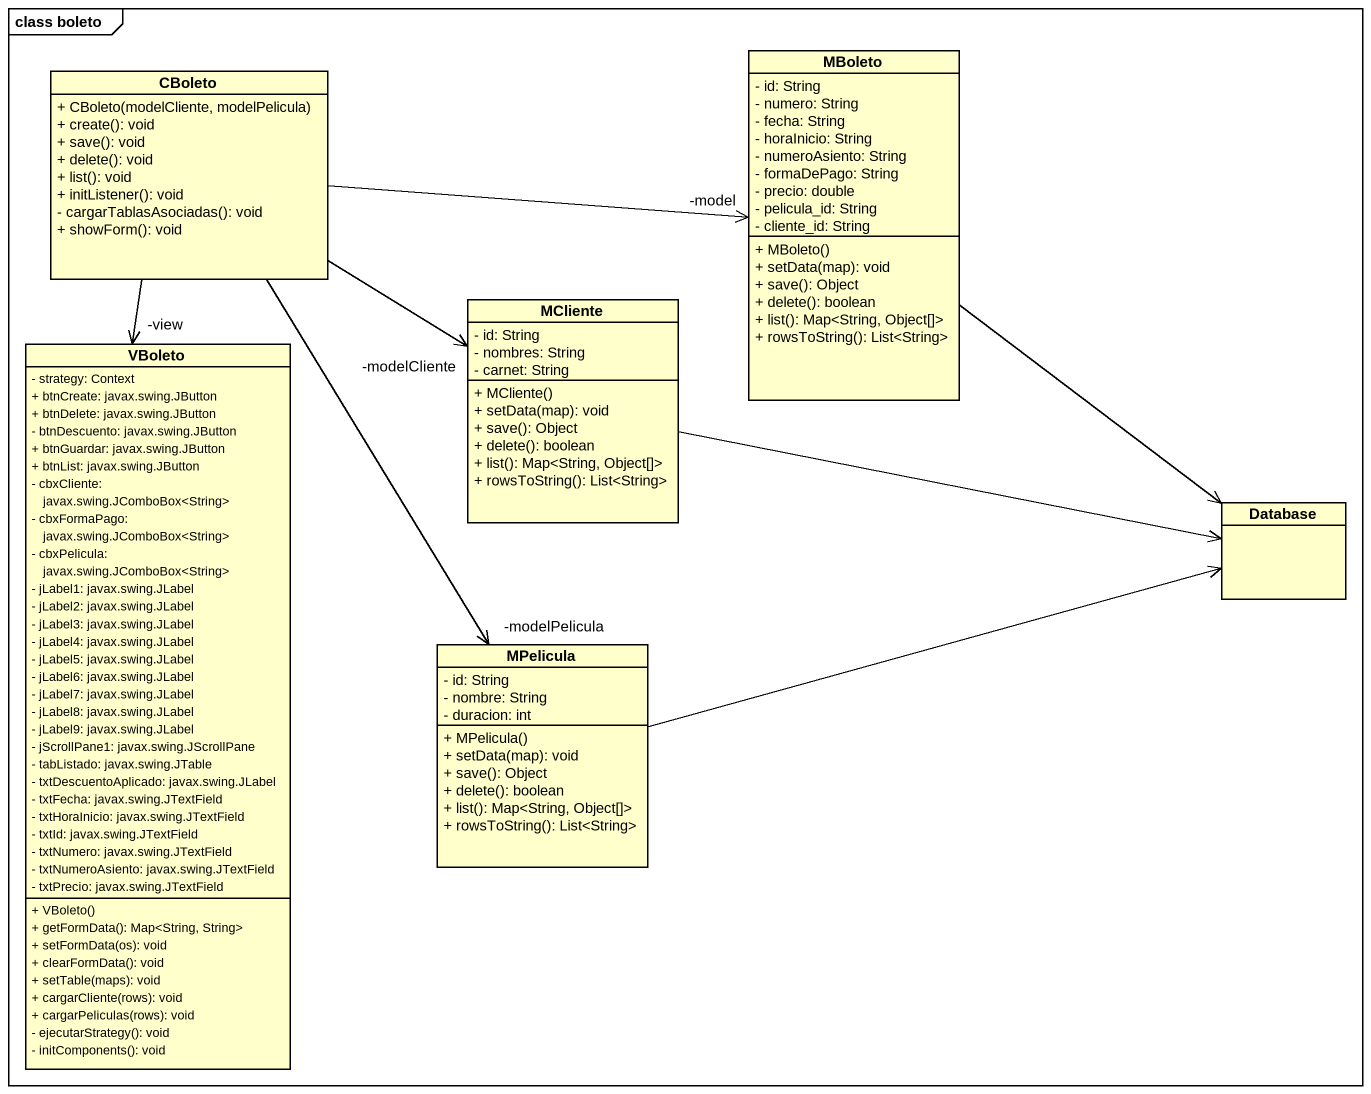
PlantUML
@startuml
mainframe class boleto
hide circle
hide empty members
skinparam classAttributeIconSize 0
class CBoleto {
  + CBoleto(modelCliente, modelPelicula)
  + create(): void
  + save(): void
  + delete(): void
  + list(): void
  + initListener(): void
  - cargarTablasAsociadas(): void
  + showForm(): void
}
class MBoleto {
  - id: String
  - numero: String
  - fecha: String
  - horaInicio: String
  - numeroAsiento: String
  - formaDePago: String
  - precio: double
  - pelicula_id: String
  - cliente_id: String
  + MBoleto()
  + setData(map): void
  + save(): Object
  + delete(): boolean
  + list(): Map<String, Object[]>
  + rowsToString(): List<String>
}
class MCliente {
  - id: String
  - nombres: String
  - carnet: String
  + MCliente()
  + setData(map): void
  + save(): Object
  + delete(): boolean
  + list(): Map<String, Object[]>
  + rowsToString(): List<String>
}
class VBoleto {
  - strategy: Context
  + btnCreate: javax.swing.JButton
  + btnDelete: javax.swing.JButton
  - btnDescuento: javax.swing.JButton
  + btnGuardar: javax.swing.JButton
  + btnList: javax.swing.JButton
  - cbxCliente: javax.swing.JComboBox<String>
  - cbxFormaPago: javax.swing.JComboBox<String>
  - cbxPelicula: javax.swing.JComboBox<String>
  - jLabel1: javax.swing.JLabel
  - jLabel2: javax.swing.JLabel
  - jLabel3: javax.swing.JLabel
  - jLabel4: javax.swing.JLabel
  - jLabel5: javax.swing.JLabel
  - jLabel6: javax.swing.JLabel
  - jLabel7: javax.swing.JLabel
  - jLabel8: javax.swing.JLabel
  - jLabel9: javax.swing.JLabel
  - jScrollPane1: javax.swing.JScrollPane
  - tabListado: javax.swing.JTable
  - txtDescuentoAplicado: javax.swing.JLabel
  - txtFecha: javax.swing.JTextField
  - txtHoraInicio: javax.swing.JTextField
  - txtId: javax.swing.JTextField
  - txtNumero: javax.swing.JTextField
  - txtNumeroAsiento: javax.swing.JTextField
  - txtPrecio: javax.swing.JTextField
  + VBoleto()
  + getFormData(): Map<String, String>
  + setFormData(os): void
  + clearFormData(): void
  + setTable(maps): void
  + cargarCliente(rows): void
  + cargarPeliculas(rows): void
  - ejecutarStrategy(): void
  - initComponents(): void
}
class "Database" as Database_
class MPelicula {
  - id: String
  - nombre: String
  - duracion: int
  + MPelicula()
  + setData(map): void
  + save(): Object
  + delete(): boolean
  + list(): Map<String, Object[]>
  + rowsToString(): List<String>
}
CBoleto -right-> "-model" MBoleto
CBoleto --> "-modelCliente" MCliente
CBoleto --> "-view" VBoleto
CBoleto --> "-modelPelicula" MPelicula
MBoleto --> Database_
MCliente -right-> Database_
MPelicula -right-> Database_
@enduml
